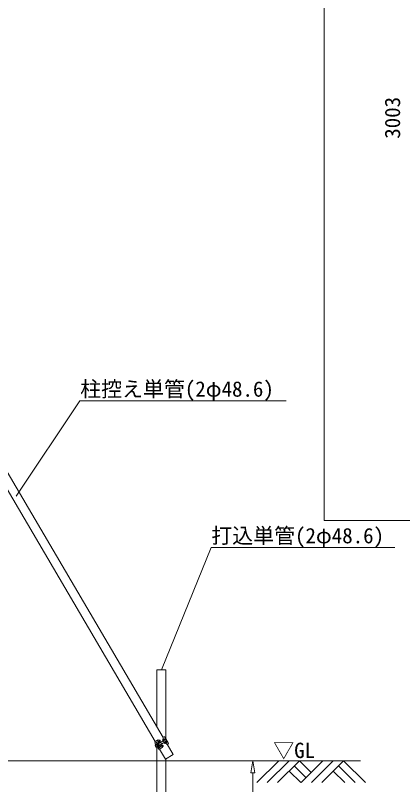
# Model space of a CAD drawing. Units: millimetres, scale not verified. Extents: x -12090 to 12090, y -18325 to 18325.
# Drawn here: x 7186 to 9317, y 5324 to 9554 of the extents above; entities that cross this region are included whole.
import ezdxf
from ezdxf.enums import TextEntityAlignment as Align

# ---------------------------------------------------------------- set-up
doc = ezdxf.new("R2010")
doc.units = ezdxf.units.MM
doc.header["$LTSCALE"] = 90
for name, color, linetype, lineweight in [('0-5_ﾍﾞｰｽﾗｲﾝ', 134, 'Continuous', 18), ('0-A_図面枠', 134, 'Continuous', 18), ('0-B_寸法', 134, 'Continuous', 18), ('0-E_単管', 134, 'Continuous', 18), ('0-F_単管ｸﾗﾝﾌﾟ', 134, 'Continuous', 18), ('1-B_文字', 134, 'Continuous', 18)]:
    doc.layers.add(name, color=color, linetype=linetype, lineweight=lineweight)
doc.styles.add('ＭＳ ゴシック', font='')
doc.styles.get('ＭＳ ゴシック').set_extended_font_data('MS Gothic')

msp = doc.modelspace()

# ---------------------------------------------------------------- linework, layer by layer
at = {"layer": '0-5_ﾍﾞｰｽﾗｲﾝ'}
msp.add_line((5939.81, 5455), (9085.29, 5455), dxfattribs=at)
at = {"layer": '0-A_図面枠'}
msp.add_lwpolyline([(8886.05, 11798.6), (12029.97, 11798.6), (12029.97, 6777.01), (8886.05, 6777.01)], close=True, dxfattribs=at)
at = {"layer": '0-B_寸法'}
for p, q in [((8014.1, 5455), (8494.11, 5455)), ((8482.1, 5389), (8493.11, 5455)), ((8493.11, 5455), (8504.11, 5389)), ((8482.1, 5389), (8504.11, 5389)), ((8493.11, 5389), (8493.11, 4021))]:
    msp.add_line(p, q, dxfattribs=at)
at = {"layer": '0-E_単管'}
for points in [[(8014.1, 5576.6), (8014.1, 5955), (7965.5, 5955), (7965.5, 5639.6)], [(8020.66, 5545.71), (8054.18, 5488.62), (8012.28, 5464.02), (7979.89, 5519.14)], [(7965.5, 5532.89), (7965.5, 3955), (8014.1, 3955), (8014.1, 5464.75)]]:
    msp.add_lwpolyline(points, dxfattribs=at)
at = {"layer": '0-F_単管ｸﾗﾝﾌﾟ'}
for p, q in [((7998.78, 5582.95), (5724.85, 9454.45)), ((7955.73, 5560.29), (5682.94, 9429.83)), ((8002.38, 5586.7), (7998.07, 5584.16)), ((8027.45, 5553.87), (8009.23, 5584.91)), ((7953.02, 5558.57), (7956.37, 5552.87)), ((7962.61, 5542.46), (7955.39, 5538.21)), ((7967.5, 5551.12), (7961.17, 5547.4)), ((7962.69, 5565.41), (7963.32, 5564.34)), ((7971.35, 5547.56), (7966.06, 5544.47)), ((7972.32, 5549.32), (7971.81, 5550.18)), ((8011.75, 5571.33), (7972.24, 5548.12)), ((7980.81, 5554.31), (7972.32, 5549.32)), ((7987.01, 5555.64), (7972.88, 5547.34)), ((7973.12, 5557.76), (7981.17, 5564.63)), ((7991.1, 5548.76), (7976.99, 5540.46)), ((8016.82, 5562.7), (7977.37, 5539.53)), ((7977.74, 5559.53), (7980.81, 5554.31)), ((7986.89, 5543.96), (7978.39, 5538.98)), ((7978.44, 5558.36), (7981.44, 5560.91)), ((7981.44, 5567.44), (7982.3, 5565.98)), ((7985.82, 5556.1), (7987.01, 5555.64)), ((7989.96, 5538.74), (7986.89, 5543.96)), ((7990.88, 5547.47), (7991.06, 5548.74)), ((8010.24, 5575.3), (7996.03, 5567.89)), ((7996.03, 5567.89), (7997.51, 5565.05)), ((8011.72, 5572.47), (7997.51, 5565.05)), ((8000.86, 5570.52), (8000.91, 5570.43)), ((8002.53, 5567.67), (8003.3, 5566.36)), ((8004.4, 5553.31), (8017.8, 5562.12)), ((8004.4, 5553.31), (8006.16, 5550.64)), ((8006.03, 5573.56), (8006.24, 5573.21)), ((8006.16, 5550.64), (8019.56, 5559.44)), ((8007.86, 5570.45), (8008.48, 5569.4)), ((8008.37, 5557.74), (8009.14, 5556.43)), ((8011.75, 5571.33), (8016.82, 5562.7)), ((8013.04, 5572.09), (8018.12, 5563.46)), ((8013.55, 5560.78), (8014.16, 5559.72)), ((8015.99, 5556.62), (8015.79, 5556.96)), ((8021.37, 5544.49), (8025.68, 5547.03)), ((7955.39, 5538.21), (7955.23, 5536.57)), ((7955.23, 5536.57), (7958.93, 5530.27)), ((7955.39, 5538.21), (7960.45, 5529.59)), ((7963.79, 5541.99), (7956.72, 5537.84)), ((7960.45, 5529.59), (7958.93, 5530.27)), ((7967.67, 5533.84), (7960.45, 5529.59)), ((7967.83, 5535.1), (7960.77, 5530.94)), ((7976.36, 5538.93), (7971.13, 5535.85)), ((7971.29, 5530.18), (7977.64, 5533.88)), ((7977.08, 5517.62), (7973.74, 5523.31)), ((7978.39, 5538.98), (7978.9, 5538.12)), ((7986.16, 5535.56), (7996.08, 5539.26)), ((7989.26, 5539.92), (7992.96, 5541.3)), ((7998.66, 5538.12), (7997.81, 5539.58))]:
    msp.add_line(p, q, dxfattribs=at)
for points in [[(7967.22, 5566.05), (7971.55, 5568.59), (7971.82, 5569.61), (7971.31, 5570.48), (7970.28, 5570.75), (7962.96, 5566.44), (7962.69, 5565.41)], [(7990.52, 5526.38), (7995.49, 5529.3), (7995.14, 5527.94), (7988.24, 5523.89)]]:
    msp.add_lwpolyline(points, dxfattribs=at)
for points in [[(7999.01, 5569.72), (7999.14, 5569.51), (8007.76, 5574.57), (8007.63, 5574.79), (8006.61, 5575.06), (7999.27, 5570.75)], [(8009.97, 5551.06), (8009.47, 5551.92), (8009.73, 5552.95), (8017.07, 5557.25), (8018.09, 5556.99), (8018.6, 5556.12), (8018.32, 5555.1), (8011, 5550.8)]]:
    msp.add_lwpolyline(points, close=True, dxfattribs=at)
for centre, radius, start, end in [((8004.91, 5582.39), 5, 30.428, 120.428), ((7997.46, 5491.33), 80.59, 104.851, 123.462), ((7960.36, 5548.46), 5.57, 136.8, 209.816), ((7961.29, 5549.55), 6.94, 213.806, 271.615), ((7955.94, 5552.62), 0.504, 316.8, 30.428), ((8076.01, 5335.66), 247.99, 112.414, 118.844), ((7967.68, 5552.69), 8.38, 218.994, 258.89), ((7953.39, 5544.3), 8.38, 341.966, 21.862), ((7980.88, 5547.37), 15.09, 191.077, 229.779), ((7971.36, 5553.12), 5.56, 207.994, 269.891), ((7977.01, 5553.2), 6, 130.411, 210.15), ((7950.89, 5529.59), 28.24, 16.853, 44.016), ((7981.65, 5547.77), 10.3, 181.189, 239.065), ((7978, 5565.41), 4, 30.428, 111.017), ((7979.46, 5560.54), 2, 130.411, 210.428), ((7979.88, 5566.15), 2, 310.411, 30.428), ((7978.85, 5563.95), 4, 310.411, 30.428), ((7964.5, 5537.58), 28.24, 20.548, 40.963), ((7965.04, 5537.9), 28.24, 22.611, 38.896), ((7987.62, 5577.21), 12.55, 312.085, 33.634), ((7994.24, 5555.24), 10.25, 1.199, 59.657), ((8010.2, 5538.75), 12.55, 91.691, 108.771), ((8012.18, 5571.59), 4.2, 30.428, 117.566), ((8012.18, 5571.59), 0.999, 30.428, 117.566), ((8010.2, 5538.75), 12.55, 27.222, 83.009), ((8017.25, 5562.95), 0.999, 303.29, 30.428), ((8017.25, 5562.95), 4.2, 303.29, 30.428), ((8023.14, 5551.34), 5, 300.428, 30.428), ((7973.23, 5529.24), 6.94, 149.241, 207.05), ((7963.44, 5522.77), 10.8, 43.317, 73.802), ((7971.82, 5528.95), 5.57, 211.04, 284.056), ((7981.59, 5533.43), 10.8, 167.054, 197.539), ((7973.31, 5523.06), 0.504, 30.428, 104.056), ((7456.91, 6316.51), 946.72, 303.086, 304.816), ((7983, 5536.36), 7.13, 158.817, 205.776), ((7940, 5589.18), 80.59, 297.394, 316.005), ((7984.06, 5541.18), 6, 210.706, 290.445), ((7991.68, 5539.75), 2, 210.428, 290.445), ((7994.36, 5537.55), 4, 30.428, 110.445), ((7996.77, 5537.39), 2, 30.428, 110.445), ((7995.21, 5536.1), 4, 309.839, 30.428)]:
    msp.add_arc(centre, radius, start, end, dxfattribs=at)
at = {"layer": '1-B_文字'}
for p, q in [((7541.7, 7434.45), (8677.17, 7434.45)), ((8263.31, 6627.99), (9274.05, 6627.99)), ((8635.98, 5455), (8515.7, 5334.72)), ((8692.68, 5455), (8572.4, 5334.72)), ((8749.38, 5455), (8629.1, 5334.72)), ((8721.03, 5426.65), (8785.83, 5361.85)), ((8749.38, 5455), (8814.18, 5390.2)), ((8878.98, 5455), (8758.7, 5334.72)), ((8935.68, 5455), (8815.4, 5334.72)), ((8992.38, 5455), (8872.1, 5334.72)), ((8964.03, 5426.65), (9055.96, 5334.72)), ((8992.38, 5455), (9112.66, 5334.72)), ((8692.68, 5398.3), (8756.26, 5334.72)), ((8935.68, 5398.3), (8999.26, 5334.72))]:
    msp.add_line(p, q, dxfattribs=at)
for points in [[(7191.1, 6910.08), (7541.27, 7434.45), (7541.7, 7434.45)], [(7989.8, 5955), (8262.88, 6627.99), (8263.31, 6627.99)]]:
    msp.add_lwpolyline(points, dxfattribs=at)

# ---------------------------------------------------------------- texts
at = {"layer": '0-A_図面枠', "style": 'ＭＳ ゴシック'}
msp.add_text('3003', height=84.46, rotation=90, dxfattribs=at).set_placement((9328.85, 8876.15), align=Align.BOTTOM_LEFT)
at = {"layer": '1-B_文字', "style": 'ＭＳ ゴシック'}
for s, p in [('柱控え単管(2φ48.6)\u3000', (7542.9, 7432.09)), ('打込単管(2φ48.6)', (8264.52, 6625.63)), ('▽GL', (8605.36, 5444.68))]:
    msp.add_text(s, height=84.46, dxfattribs=at).set_placement(p, align=Align.BOTTOM_LEFT)

doc.saveas('drawing.dxf')
